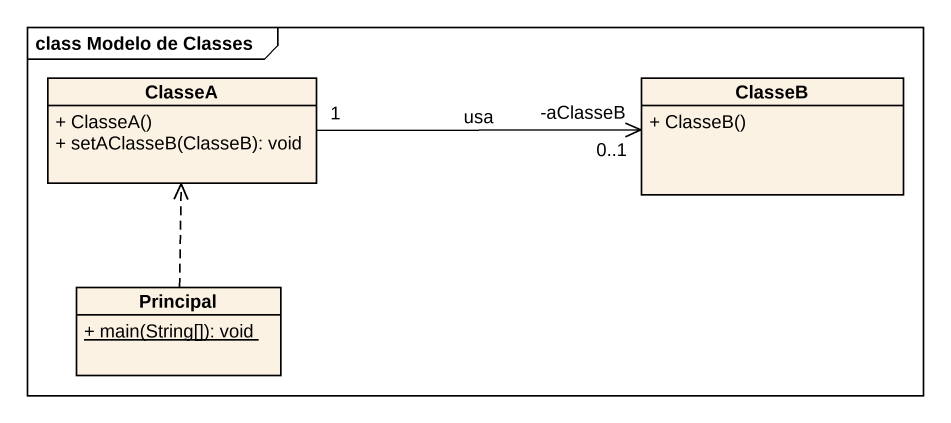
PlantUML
@startuml
mainframe class Modelo de Classes
hide circle
hide empty members
skinparam classAttributeIconSize 0
class ClasseA {
  + ClasseA()
  + setAClasseB(ClasseB): void
}
class ClasseB {
  + ClasseB()
}
class Principal {
  {static} + main(String[]): void
}
ClasseA "1" -right-> "-aClasseB\n0..1" ClasseB : usa
Principal .up.> ClasseA
@enduml
